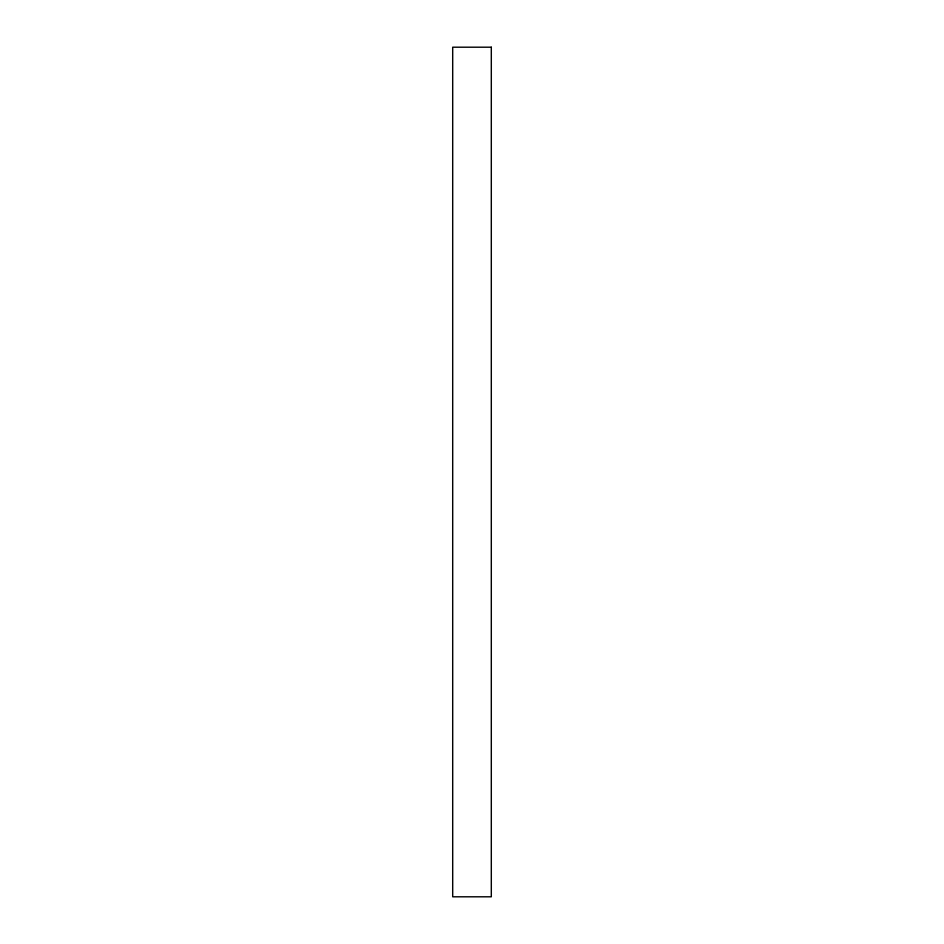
<?xml version="1.0" encoding="UTF-8"?>
<svg xmlns="http://www.w3.org/2000/svg" width="944" height="944" viewBox="0 0 944 944"><rect width="100%" height="100%" fill="white"/><g stroke="black" fill="none" stroke-linecap="round" stroke-linejoin="round"><path stroke-width="1.42" d="M491.305 47.2L452.695 47.2L452.695 896.8L491.305 896.8L491.305 47.2"/></g></svg>
